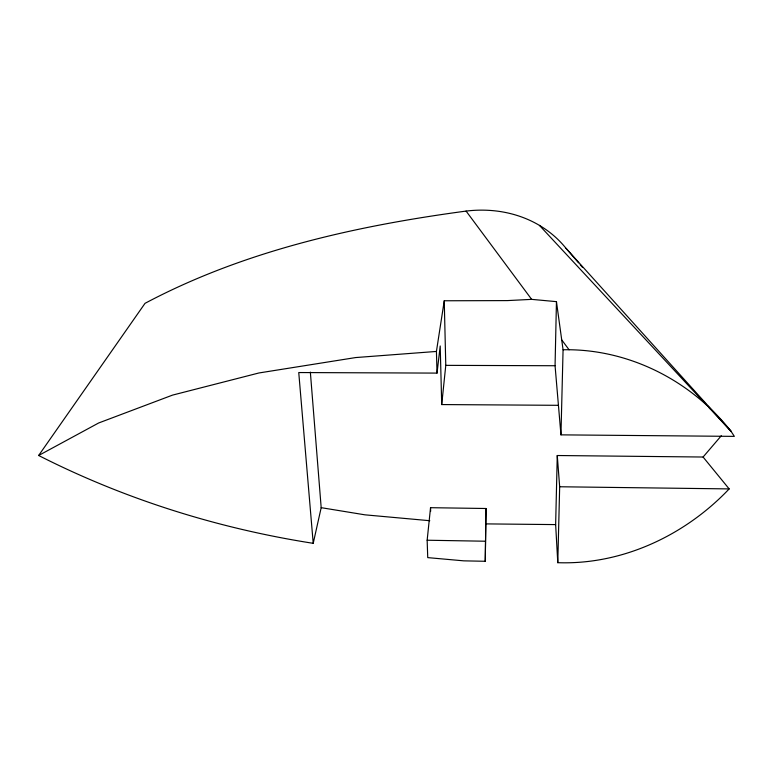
<?xml version="1.0" encoding="UTF-8"?>
<svg xmlns="http://www.w3.org/2000/svg" width="773" height="773" viewBox="0 0 773 773"><rect width="100%" height="100%" fill="white"/><g stroke="black" fill="none" stroke-linecap="round" stroke-linejoin="round"><path stroke-width="1.16" d="M485.26 561.275L486.004 508.499L430.542 507.697L427.15 540.23L427.74 557.623L463.839 560.85L485.26 561.275L486.004 508.499M555.062 365.735L556.454 301.644L531.64 299.364L507.301 300.6L444.253 300.774L436.426 351.444L437.025 373.098L298.755 372.547L313.22 543.322C217.899 528.432 124.714 499.223 38.65 455.49L145.034 303.325C244.229 250.665 355.551 225.948 466.09 211.087A128.704 111.467 -36.2 0 1 566.02 248.317L731.016 431.295L734.35 436.378L560.956 434.861L555.062 365.735L445.779 365.358L441.712 404.569L558.444 405.313M703.082 457.027L729.161 488.913C685.158 535.303 622.371 564.995 557.787 562.686L555.642 524.596L557.265 455.519L703.082 457.027L721.306 435.75M557.787 562.686L559.671 486.758L557.265 455.519M560.956 434.861L563.073 349.763L556.454 301.644M437.025 373.098L440.204 345.966L441.712 404.569M313.22 543.322L321.181 507.668L310.35 372.103M38.65 455.49L98.644 422.986L172.543 395.109L258.916 372.973L355.677 357.561L436.426 351.444M555.642 524.596L486.111 523.891M563.073 349.763C628.14 348.478 691.043 380.384 731.016 431.295L708.812 407.429M559.671 486.758L729.161 488.913M427.15 540.23L485.106 541.216M429.778 520.712L364.924 514.828L321.181 507.668M539.428 225.387L706.348 404.781M708.049 406.279L710.368 408.936M566.02 248.317L578.61 262.868M580.185 264.695L582.552 267.419M466.09 211.087L531.64 299.364M561.797 339.975L569.073 349.773M430.542 507.697L430.658 511.272M444.253 300.774L445.779 365.358"/></g></svg>
